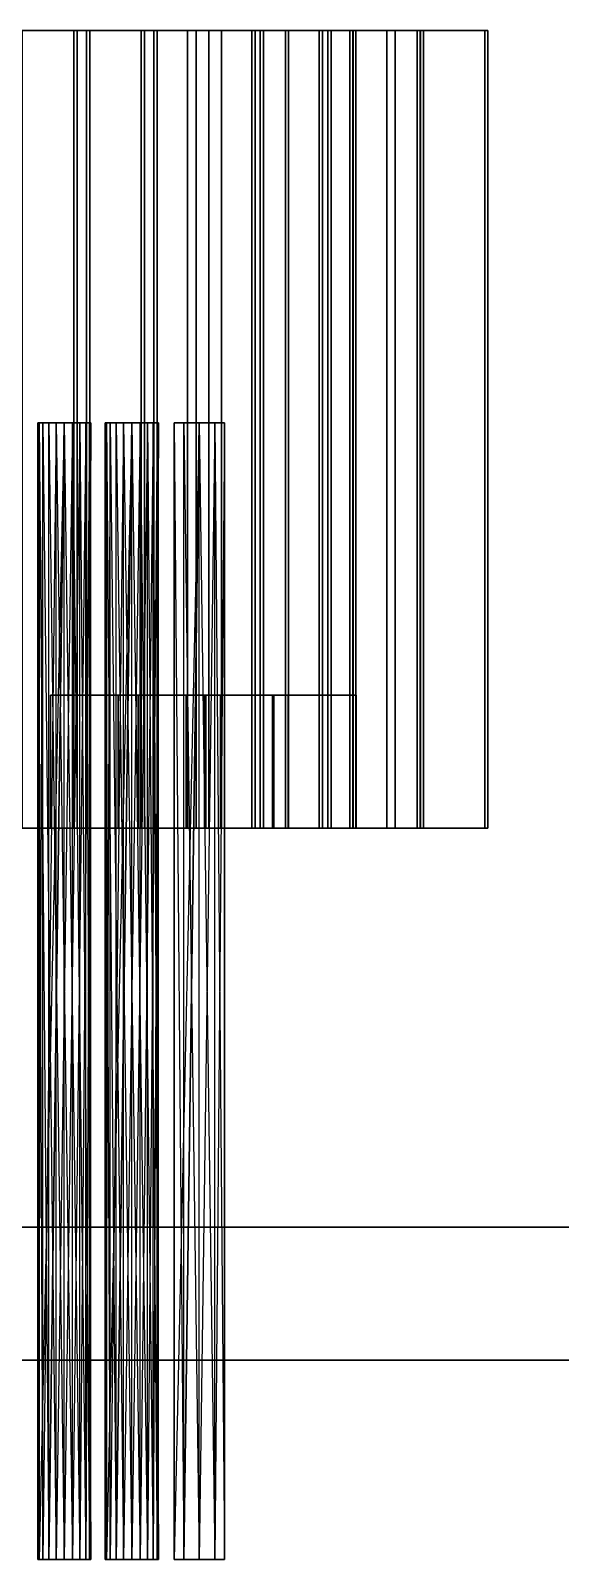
# Model space of a CAD drawing. Extents: x -2 to 217, y -2 to 10.
# Drawn here: x 80.01 to 84, y -2 to 9.5 of the extents above; entities that cross this region are included whole.
import ezdxf

# ---------------------------------------------------------------- set-up
doc = ezdxf.new("R2010")
doc.units = 0
doc.layers.add('UB3D', color=1, linetype='CONTINUOUS')

msp = doc.modelspace()

# ---------------------------------------------------------------- linework, layer by layer
at = {"layer": 'UB3D', "color": 251}
for points in [[(72.999325, 9.5, -56.742074), (78.596742, 9.5, -60.579784), (80.3351, 9.5, -59.883976)], [(72.999325, 9.5, -56.742074), (80.3351, 9.5, -59.883976), (81.67486, 9.5, -58.575892)], [(72.999325, 9.5, -56.742074), (81.67486, 9.5, -58.575892), (82.412054, 9.5, -56.854676)], [(72.999325, 9.5, -56.742074), (82.412054, 9.5, -56.854676), (82.434451, 9.5, -54.982366)], [(72.999325, 9.5, -56.742074), (82.434451, 9.5, -54.982366), (81.738643, 9.5, -53.244008)], [(72.999325, 9.5, -56.742074), (81.738643, 9.5, -53.244008), (80.430559, 9.5, -51.904248)], [(72.999325, 9.5, -56.742074), (80.430559, 9.5, -51.904248), (78.709343, 9.5, -51.167054)], [(73.507325, 9.5, -19.658074), (79.104742, 9.5, -23.495784), (80.8431, 9.5, -22.799976)], [(73.507325, 9.5, -19.658074), (80.8431, 9.5, -22.799976), (82.18286, 9.5, -21.491892)], [(73.507325, 9.5, -19.658074), (82.18286, 9.5, -21.491892), (82.920054, 9.5, -19.770676)], [(73.507325, 9.5, -19.658074), (82.920054, 9.5, -19.770676), (82.942451, 9.5, -17.898366)], [(73.507325, 9.5, -19.658074), (82.942451, 9.5, -17.898366), (82.246643, 9.5, -16.160008)], [(73.507325, 9.5, -19.658074), (82.246643, 9.5, -16.160008), (80.938559, 9.5, -14.820248)], [(73.507325, 9.5, -19.658074), (80.938559, 9.5, -14.820248), (79.217343, 9.5, -14.083054)], [(73.507325, 9.5, 19.457927), (79.104742, 9.5, 15.620217), (80.8431, 9.5, 16.316025)], [(73.507325, 9.5, 19.457927), (80.8431, 9.5, 16.316025), (82.18286, 9.5, 17.624109)], [(73.507325, 9.5, 19.457927), (82.18286, 9.5, 17.624109), (82.920054, 9.5, 19.345325)], [(73.507325, 9.5, 19.457927), (82.920054, 9.5, 19.345325), (82.942451, 9.5, 21.217633)], [(73.507325, 9.5, 19.457927), (82.942451, 9.5, 21.217633), (82.246643, 9.5, 22.955991)], [(73.507325, 9.5, 19.457927), (82.246643, 9.5, 22.955991), (80.938559, 9.5, 24.295751)], [(73.507325, 9.5, 19.457927), (80.938559, 9.5, 24.295751), (79.217343, 9.5, 25.032945)], [(74.015325, 9.5, 58.573927), (79.612742, 9.5, 54.736217), (81.3511, 9.5, 55.432025)], [(74.015325, 9.5, 58.573927), (81.3511, 9.5, 55.432025), (82.69086, 9.5, 56.740109)], [(74.015325, 9.5, 58.573927), (82.69086, 9.5, 56.740109), (83.428054, 9.5, 58.461325)], [(74.015325, 9.5, 58.573927), (83.428054, 9.5, 58.461325), (83.450451, 9.5, 60.333633)], [(74.015325, 9.5, 58.573927), (83.450451, 9.5, 60.333633), (82.754643, 9.5, 62.071991)], [(74.015325, 9.5, 58.573927), (82.754643, 9.5, 62.071991), (81.446559, 9.5, 63.411751)], [(74.015325, 9.5, 58.573927), (81.446559, 9.5, 63.411751), (79.725343, 9.5, 64.148945)], [(76.353927, 9.5, -65.887325), (79.851991, 9.5, -74.626643), (81.191751, 9.5, -73.318559)], [(76.353927, 9.5, -65.887325), (81.191751, 9.5, -73.318559), (81.928945, 9.5, -71.597343)], [(76.353927, 9.5, -65.887325), (81.928945, 9.5, -71.597343), (81.951343, 9.5, -69.725034)], [(76.353927, 9.5, -65.887325), (81.951343, 9.5, -69.725034), (81.255535, 9.5, -67.986676)], [(76.353927, 9.5, -65.887325), (81.255535, 9.5, -67.986676), (79.947451, 9.5, -66.646916)], [(76.861927, 9.5, -28.803325), (78.621633, 9.5, -38.238451), (80.359991, 9.5, -37.542643)], [(76.861927, 9.5, -28.803325), (80.359991, 9.5, -37.542643), (81.699751, 9.5, -36.234559)], [(76.861927, 9.5, -28.803325), (81.699751, 9.5, -36.234559), (82.436945, 9.5, -34.513343)], [(76.861927, 9.5, -28.803325), (82.436945, 9.5, -34.513343), (82.459343, 9.5, -32.641034)], [(76.861927, 9.5, -28.803325), (82.459343, 9.5, -32.641034), (81.763535, 9.5, -30.902676)], [(76.861927, 9.5, -28.803325), (81.763535, 9.5, -30.902676), (80.455451, 9.5, -29.562916)], [(76.861927, 9.5, -28.803325), (80.455451, 9.5, -29.562916), (78.734235, 9.5, -28.825722)], [(76.861927, 9.5, 10.312676), (78.621633, 9.5, 0.877548), (80.359991, 9.5, 1.573356)], [(76.861927, 9.5, 10.312676), (80.359991, 9.5, 1.573356), (81.699751, 9.5, 2.88144)], [(76.861927, 9.5, 10.312676), (81.699751, 9.5, 2.88144), (82.436945, 9.5, 4.602656)], [(76.861927, 9.5, 10.312676), (82.436945, 9.5, 4.602656), (82.459343, 9.5, 6.474965)], [(76.861927, 9.5, 10.312676), (82.459343, 9.5, 6.474965), (81.763535, 9.5, 8.213323)], [(76.861927, 9.5, 10.312676), (81.763535, 9.5, 8.213323), (80.455451, 9.5, 9.553083)], [(76.861927, 9.5, 10.312676), (80.455451, 9.5, 9.553083), (78.734235, 9.5, 10.290277)], [(77.369927, 9.5, 49.428676), (79.129633, 9.5, 39.993548), (80.867991, 9.5, 40.689356)], [(77.369927, 9.5, 49.428676), (80.867991, 9.5, 40.689356), (82.207751, 9.5, 41.99744)], [(77.369927, 9.5, 49.428676), (82.207751, 9.5, 41.99744), (82.944945, 9.5, 43.718656)], [(77.369927, 9.5, 49.428676), (82.944945, 9.5, 43.718656), (82.967343, 9.5, 45.590965)], [(77.369927, 9.5, 49.428676), (82.967343, 9.5, 45.590965), (82.271535, 9.5, 47.329323)], [(77.369927, 9.5, 49.428676), (82.271535, 9.5, 47.329323), (80.963451, 9.5, 48.669083)], [(77.369927, 9.5, 49.428676), (80.963451, 9.5, 48.669083), (79.242235, 9.5, 49.406277)], [(80.3351, 9.5, -59.883976), (80.3351, 3.5, -59.883976), (78.596742, 3.5, -60.579784), (78.596742, 9.5, -60.579784)], [(80.359991, 9.5, -37.542643), (80.359991, 3.5, -37.542643), (78.621633, 3.5, -38.238451), (78.621633, 9.5, -38.238451)], [(80.359991, 9.5, 1.573356), (80.359991, 3.5, 1.573356), (78.621633, 3.5, 0.877548), (78.621633, 9.5, 0.877548)], [(78.709343, 9.5, -51.167054), (78.709343, 3.5, -51.167054), (80.430559, 3.5, -51.904248), (80.430559, 9.5, -51.904248)], [(78.734235, 9.5, -28.825722), (78.734235, 3.5, -28.825722), (80.455451, 3.5, -29.562916), (80.455451, 9.5, -29.562916)], [(78.734235, 9.5, 10.290277), (78.734235, 3.5, 10.290277), (80.455451, 3.5, 9.553083), (80.455451, 9.5, 9.553083)], [(80.8431, 9.5, -22.799976), (80.8431, 3.5, -22.799976), (79.104742, 3.5, -23.495784), (79.104742, 9.5, -23.495784)], [(80.8431, 9.5, 16.316025), (80.8431, 3.5, 16.316025), (79.104742, 3.5, 15.620217), (79.104742, 9.5, 15.620217)], [(80.867991, 9.5, 40.689356), (80.867991, 3.5, 40.689356), (79.129633, 3.5, 39.993548), (79.129633, 9.5, 39.993548)], [(79.217343, 9.5, -14.083054), (79.217343, 3.5, -14.083054), (80.938559, 3.5, -14.820248), (80.938559, 9.5, -14.820248)], [(79.217343, 9.5, 25.032945), (79.217343, 3.5, 25.032945), (80.938559, 3.5, 24.295751), (80.938559, 9.5, 24.295751)], [(79.242235, 9.5, 49.406277), (79.242235, 3.5, 49.406277), (80.963451, 3.5, 48.669083), (80.963451, 9.5, 48.669083)], [(81.3511, 9.5, 55.432025), (81.3511, 3.5, 55.432025), (79.612742, 3.5, 54.736217), (79.612742, 9.5, 54.736217)], [(79.725343, 9.5, 64.148945), (79.725343, 3.5, 64.148945), (81.446559, 3.5, 63.411751), (81.446559, 9.5, 63.411751)], [(81.191751, 9.5, -73.318559), (81.191751, 3.5, -73.318559), (79.851991, 3.5, -74.626643), (79.851991, 9.5, -74.626643)], [(79.947451, 9.5, -66.646916), (79.947451, 3.5, -66.646916), (81.255535, 3.5, -67.986676), (81.255535, 9.5, -67.986676)], [(81.67486, 9.5, -58.575892), (81.67486, 3.5, -58.575892), (80.3351, 3.5, -59.883976), (80.3351, 9.5, -59.883976)], [(81.699751, 9.5, -36.234559), (81.699751, 3.5, -36.234559), (80.359991, 3.5, -37.542643), (80.359991, 9.5, -37.542643)], [(81.699751, 9.5, 2.88144), (81.699751, 3.5, 2.88144), (80.359991, 3.5, 1.573356), (80.359991, 9.5, 1.573356)], [(80.430559, 9.5, -51.904248), (80.430559, 3.5, -51.904248), (81.738643, 3.5, -53.244008), (81.738643, 9.5, -53.244008)], [(80.455451, 9.5, -29.562916), (80.455451, 3.5, -29.562916), (81.763535, 3.5, -30.902676), (81.763535, 9.5, -30.902676)], [(80.455451, 9.5, 9.553083), (80.455451, 3.5, 9.553083), (81.763535, 3.5, 8.213323), (81.763535, 9.5, 8.213323)], [(82.18286, 9.5, -21.491892), (82.18286, 3.5, -21.491892), (80.8431, 3.5, -22.799976), (80.8431, 9.5, -22.799976)], [(82.18286, 9.5, 17.624109), (82.18286, 3.5, 17.624109), (80.8431, 3.5, 16.316025), (80.8431, 9.5, 16.316025)], [(82.207751, 9.5, 41.99744), (82.207751, 3.5, 41.99744), (80.867991, 3.5, 40.689356), (80.867991, 9.5, 40.689356)], [(80.938559, 9.5, -14.820248), (80.938559, 3.5, -14.820248), (82.246643, 3.5, -16.160008), (82.246643, 9.5, -16.160008)], [(80.938559, 9.5, 24.295751), (80.938559, 3.5, 24.295751), (82.246643, 3.5, 22.955991), (82.246643, 9.5, 22.955991)], [(80.963451, 9.5, 48.669083), (80.963451, 3.5, 48.669083), (82.271535, 3.5, 47.329323), (82.271535, 9.5, 47.329323)], [(81.928945, 9.5, -71.597343), (81.928945, 3.5, -71.597343), (81.191751, 3.5, -73.318559), (81.191751, 9.5, -73.318559)], [(81.255535, 9.5, -67.986676), (81.255535, 3.5, -67.986676), (81.951343, 3.5, -69.725034), (81.951343, 9.5, -69.725034)], [(82.69086, 9.5, 56.740109), (82.69086, 3.5, 56.740109), (81.3511, 3.5, 55.432025), (81.3511, 9.5, 55.432025)], [(81.446559, 9.5, 63.411751), (81.446559, 3.5, 63.411751), (82.754643, 3.5, 62.071991), (82.754643, 9.5, 62.071991)], [(82.412054, 9.5, -56.854676), (82.412054, 3.5, -56.854676), (81.67486, 3.5, -58.575892), (81.67486, 9.5, -58.575892)], [(82.436945, 9.5, -34.513343), (82.436945, 3.5, -34.513343), (81.699751, 3.5, -36.234559), (81.699751, 9.5, -36.234559)], [(82.436945, 9.5, 4.602656), (82.436945, 3.5, 4.602656), (81.699751, 3.5, 2.88144), (81.699751, 9.5, 2.88144)], [(81.738643, 9.5, -53.244008), (81.738643, 3.5, -53.244008), (82.434451, 3.5, -54.982366), (82.434451, 9.5, -54.982366)], [(81.763535, 9.5, -30.902676), (81.763535, 3.5, -30.902676), (82.459343, 3.5, -32.641034), (82.459343, 9.5, -32.641034)], [(81.763535, 9.5, 8.213323), (81.763535, 3.5, 8.213323), (82.459343, 3.5, 6.474965), (82.459343, 9.5, 6.474965)], [(81.951343, 9.5, -69.725034), (81.951343, 3.5, -69.725034), (81.928945, 3.5, -71.597343), (81.928945, 9.5, -71.597343)], [(82.920054, 9.5, -19.770676), (82.920054, 3.5, -19.770676), (82.18286, 3.5, -21.491892), (82.18286, 9.5, -21.491892)], [(82.920054, 9.5, 19.345325), (82.920054, 3.5, 19.345325), (82.18286, 3.5, 17.624109), (82.18286, 9.5, 17.624109)], [(82.944945, 9.5, 43.718656), (82.944945, 3.5, 43.718656), (82.207751, 3.5, 41.99744), (82.207751, 9.5, 41.99744)], [(82.246643, 9.5, -16.160008), (82.246643, 3.5, -16.160008), (82.942451, 3.5, -17.898366), (82.942451, 9.5, -17.898366)], [(82.246643, 9.5, 22.955991), (82.246643, 3.5, 22.955991), (82.942451, 3.5, 21.217633), (82.942451, 9.5, 21.217633)], [(82.271535, 9.5, 47.329323), (82.271535, 3.5, 47.329323), (82.967343, 3.5, 45.590965), (82.967343, 9.5, 45.590965)], [(82.434451, 9.5, -54.982366), (82.434451, 3.5, -54.982366), (82.412054, 3.5, -56.854676), (82.412054, 9.5, -56.854676)], [(82.459343, 9.5, -32.641034), (82.459343, 3.5, -32.641034), (82.436945, 3.5, -34.513343), (82.436945, 9.5, -34.513343)], [(82.459343, 9.5, 6.474965), (82.459343, 3.5, 6.474965), (82.436945, 3.5, 4.602656), (82.436945, 9.5, 4.602656)], [(83.428054, 9.5, 58.461325), (83.428054, 3.5, 58.461325), (82.69086, 3.5, 56.740109), (82.69086, 9.5, 56.740109)], [(82.754643, 9.5, 62.071991), (82.754643, 3.5, 62.071991), (83.450451, 3.5, 60.333633), (83.450451, 9.5, 60.333633)], [(82.942451, 9.5, -17.898366), (82.942451, 3.5, -17.898366), (82.920054, 3.5, -19.770676), (82.920054, 9.5, -19.770676)], [(82.942451, 9.5, 21.217633), (82.942451, 3.5, 21.217633), (82.920054, 3.5, 19.345325), (82.920054, 9.5, 19.345325)], [(82.967343, 9.5, 45.590965), (82.967343, 3.5, 45.590965), (82.944945, 3.5, 43.718656), (82.944945, 9.5, 43.718656)], [(83.450451, 9.5, 60.333633), (83.450451, 3.5, 60.333633), (83.428054, 3.5, 58.461325), (83.428054, 9.5, 58.461325)], [(80.82, 3.5, -67.41), (80.16, 3.5, -66.82), (80.16, 4.5, -66.82), (80.82, 4.5, -67.41)], [(80.16, 3.5, -66.82), (80.82, 3.5, -66.17), (80.82, 4.5, -66.17), (80.16, 4.5, -66.82)], [(80.82, 4.5, -66.17), (80.16, 4.5, -66.82), (80.82, 4.5, -67.41)], [(81.32, 3.5, -30.3), (80.67, 3.5, -29.74), (80.67, 4.5, -29.74), (81.32, 4.5, -30.3)], [(80.67, 3.5, -29.74), (81.33, 3.5, -29.08), (81.33, 4.5, -29.08), (80.67, 4.5, -29.74)], [(81.33, 4.5, -29.08), (80.67, 4.5, -29.74), (81.32, 4.5, -30.3)], [(81.32, 3.5, 8.78), (80.67, 3.5, 9.37), (80.67, 4.5, 9.37), (81.32, 4.5, 8.78)], [(80.67, 3.5, 9.37), (81.33, 3.5, 10.02), (81.33, 4.5, 10.02), (80.67, 4.5, 9.37)], [(81.33, 4.5, 10.02), (80.67, 4.5, 9.37), (81.32, 4.5, 8.78)], [(81.44, 3.5, -66.79), (80.82, 3.5, -67.41), (80.82, 4.5, -67.41), (81.44, 4.5, -66.79)], [(80.82, 3.5, -66.17), (81.44, 3.5, -66.79), (81.44, 4.5, -66.79), (80.82, 4.5, -66.17)], [(80.82, 4.5, -66.17), (80.82, 4.5, -67.41), (81.44, 4.5, -66.79)], [(80.82, 4.5, -66.17), (81.44, 4.5, -66.79), (80.82, 4.5, -66.17)], [(81.83, 3.5, 47.92), (81.18, 3.5, 48.48), (81.18, 4.5, 48.48), (81.83, 4.5, 47.92)], [(81.18, 3.5, 48.48), (81.84, 3.5, 49.14), (81.84, 4.5, 49.14), (81.18, 4.5, 48.48)], [(81.84, 4.5, 49.14), (81.18, 4.5, 48.48), (81.83, 4.5, 47.92)], [(81.95, 3.5, -29.7), (81.32, 3.5, -30.33), (81.32, 4.5, -30.33), (81.95, 4.5, -29.7)], [(81.32, 3.5, -30.33), (81.32, 3.5, -30.3), (81.32, 4.5, -30.3), (81.32, 4.5, -30.33)], [(81.33, 4.5, -29.08), (81.32, 4.5, -30.3), (81.32, 4.5, -30.33)], [(81.33, 4.5, -29.08), (81.32, 4.5, -30.33), (81.95, 4.5, -29.7)], [(81.95, 3.5, 9.4), (81.32, 3.5, 8.78), (81.32, 4.5, 8.78), (81.95, 4.5, 9.4)], [(81.33, 4.5, 10.02), (81.32, 4.5, 8.78), (81.95, 4.5, 9.4)], [(81.33, 3.5, -29.08), (81.95, 3.5, -29.7), (81.95, 4.5, -29.7), (81.33, 4.5, -29.08)], [(81.33, 4.5, -29.08), (81.95, 4.5, -29.7), (81.33, 4.5, -29.08)], [(81.33, 3.5, 10.02), (81.95, 3.5, 9.4), (81.95, 4.5, 9.4), (81.33, 4.5, 10.02)], [(81.33, 4.5, 10.02), (81.95, 4.5, 9.4), (81.33, 4.5, 10.02)], [(82.46, 3.5, 48.52), (81.83, 3.5, 47.89), (81.83, 4.5, 47.89), (82.46, 4.5, 48.52)], [(81.83, 3.5, 47.89), (81.83, 3.5, 47.92), (81.83, 4.5, 47.92), (81.83, 4.5, 47.89)], [(81.84, 4.5, 49.14), (81.83, 4.5, 47.92), (81.83, 4.5, 47.89)], [(81.84, 4.5, 49.14), (81.83, 4.5, 47.89), (82.46, 4.5, 48.52)], [(81.84, 3.5, 49.14), (82.46, 3.5, 48.52), (82.46, 4.5, 48.52), (81.84, 4.5, 49.14)], [(81.84, 4.5, 49.14), (82.46, 4.5, 48.52), (81.84, 4.5, 49.14)], [(73.021722, 3.5, -54.869764), (78.709343, 3.5, -51.167054), (80.430559, 3.5, -51.904248)], [(73.021722, 3.5, -54.869764), (80.430559, 3.5, -51.904248), (81.738643, 3.5, -53.244008)], [(73.021722, 3.5, -54.869764), (81.738643, 3.5, -53.244008), (82.434451, 3.5, -54.982366)], [(73.021722, 3.5, -54.869764), (82.434451, 3.5, -54.982366), (82.412054, 3.5, -56.854676)], [(73.021722, 3.5, -54.869764), (82.412054, 3.5, -56.854676), (81.67486, 3.5, -58.575892)], [(73.021722, 3.5, -54.869764), (81.67486, 3.5, -58.575892), (80.3351, 3.5, -59.883976)], [(73.021722, 3.5, -54.869764), (80.3351, 3.5, -59.883976), (78.596742, 3.5, -60.579784)], [(73.529722, 3.5, -17.785764), (79.217343, 3.5, -14.083054), (80.938559, 3.5, -14.820248)], [(73.529722, 3.5, -17.785764), (80.938559, 3.5, -14.820248), (82.246643, 3.5, -16.160008)], [(73.529722, 3.5, -17.785764), (82.246643, 3.5, -16.160008), (82.942451, 3.5, -17.898366)], [(73.529722, 3.5, -17.785764), (82.942451, 3.5, -17.898366), (82.920054, 3.5, -19.770676)], [(73.529722, 3.5, -17.785764), (82.920054, 3.5, -19.770676), (82.18286, 3.5, -21.491892)], [(73.529722, 3.5, -17.785764), (82.18286, 3.5, -21.491892), (80.8431, 3.5, -22.799976)], [(73.529722, 3.5, -17.785764), (80.8431, 3.5, -22.799976), (79.104742, 3.5, -23.495784)], [(73.529722, 3.5, 21.330235), (79.217343, 3.5, 25.032945), (80.938559, 3.5, 24.295751)], [(73.529722, 3.5, 21.330235), (80.938559, 3.5, 24.295751), (82.246643, 3.5, 22.955991)], [(73.529722, 3.5, 21.330235), (82.246643, 3.5, 22.955991), (82.942451, 3.5, 21.217633)], [(73.529722, 3.5, 21.330235), (82.942451, 3.5, 21.217633), (82.920054, 3.5, 19.345325)], [(73.529722, 3.5, 21.330235), (82.920054, 3.5, 19.345325), (82.18286, 3.5, 17.624109)], [(73.529722, 3.5, 21.330235), (82.18286, 3.5, 17.624109), (80.8431, 3.5, 16.316025)], [(73.529722, 3.5, 21.330235), (80.8431, 3.5, 16.316025), (79.104742, 3.5, 15.620217)], [(74.037722, 3.5, 60.446235), (79.725343, 3.5, 64.148945), (81.446559, 3.5, 63.411751)], [(74.037722, 3.5, 60.446235), (81.446559, 3.5, 63.411751), (82.754643, 3.5, 62.071991)], [(74.037722, 3.5, 60.446235), (82.754643, 3.5, 62.071991), (83.450451, 3.5, 60.333633)], [(74.037722, 3.5, 60.446235), (83.450451, 3.5, 60.333633), (83.428054, 3.5, 58.461325)], [(74.037722, 3.5, 60.446235), (83.428054, 3.5, 58.461325), (82.69086, 3.5, 56.740109)], [(74.037722, 3.5, 60.446235), (82.69086, 3.5, 56.740109), (81.3511, 3.5, 55.432025)], [(74.037722, 3.5, 60.446235), (81.3511, 3.5, 55.432025), (79.612742, 3.5, 54.736217)], [(78.226235, 3.5, -65.909722), (79.947451, 3.5, -66.646916), (81.255535, 3.5, -67.986676)], [(78.226235, 3.5, -65.909722), (81.255535, 3.5, -67.986676), (81.951343, 3.5, -69.725034)], [(78.226235, 3.5, -65.909722), (81.951343, 3.5, -69.725034), (81.928945, 3.5, -71.597343)], [(78.226235, 3.5, -65.909722), (81.928945, 3.5, -71.597343), (81.191751, 3.5, -73.318559)], [(78.226235, 3.5, -65.909722), (81.191751, 3.5, -73.318559), (79.851991, 3.5, -74.626643)], [(78.734235, 3.5, -28.825722), (80.359991, 3.5, -37.542643), (78.621633, 3.5, -38.238451)], [(78.734235, 3.5, 10.290277), (80.359991, 3.5, 1.573356), (78.621633, 3.5, 0.877548)], [(78.734235, 3.5, -28.825722), (80.455451, 3.5, -29.562916), (81.763535, 3.5, -30.902676)], [(78.734235, 3.5, -28.825722), (81.763535, 3.5, -30.902676), (82.459343, 3.5, -32.641034)], [(78.734235, 3.5, -28.825722), (82.459343, 3.5, -32.641034), (82.436945, 3.5, -34.513343)], [(78.734235, 3.5, -28.825722), (82.436945, 3.5, -34.513343), (81.699751, 3.5, -36.234559)], [(78.734235, 3.5, -28.825722), (81.699751, 3.5, -36.234559), (80.359991, 3.5, -37.542643)], [(78.734235, 3.5, 10.290277), (80.455451, 3.5, 9.553083), (81.763535, 3.5, 8.213323)], [(78.734235, 3.5, 10.290277), (81.763535, 3.5, 8.213323), (82.459343, 3.5, 6.474965)], [(78.734235, 3.5, 10.290277), (82.459343, 3.5, 6.474965), (82.436945, 3.5, 4.602656)], [(78.734235, 3.5, 10.290277), (82.436945, 3.5, 4.602656), (81.699751, 3.5, 2.88144)], [(78.734235, 3.5, 10.290277), (81.699751, 3.5, 2.88144), (80.359991, 3.5, 1.573356)], [(79.242235, 3.5, 49.406277), (80.867991, 3.5, 40.689356), (79.129633, 3.5, 39.993548)], [(79.242235, 3.5, 49.406277), (80.963451, 3.5, 48.669083), (82.271535, 3.5, 47.329323)], [(79.242235, 3.5, 49.406277), (82.271535, 3.5, 47.329323), (82.967343, 3.5, 45.590965)], [(79.242235, 3.5, 49.406277), (82.967343, 3.5, 45.590965), (82.944945, 3.5, 43.718656)], [(79.242235, 3.5, 49.406277), (82.944945, 3.5, 43.718656), (82.207751, 3.5, 41.99744)], [(79.242235, 3.5, 49.406277), (82.207751, 3.5, 41.99744), (80.867991, 3.5, 40.689356)], [(81.44, 3.5, -66.79), (80.82, 3.5, -67.41), (80.16, 3.5, -66.82)], [(81.44, 3.5, -66.79), (80.16, 3.5, -66.82), (80.82, 3.5, -66.17)], [(81.95, 3.5, -29.7), (81.32, 3.5, -30.3), (80.67, 3.5, -29.74)], [(81.95, 3.5, -29.7), (80.67, 3.5, -29.74), (81.33, 3.5, -29.08)], [(81.95, 3.5, 9.4), (81.32, 3.5, 8.78), (80.67, 3.5, 9.37)], [(81.95, 3.5, 9.4), (80.67, 3.5, 9.37), (81.33, 3.5, 10.02)], [(81.44, 3.5, -66.79), (80.82, 3.5, -66.17), (81.44, 3.5, -66.79)], [(82.46, 3.5, 48.52), (81.83, 3.5, 47.92), (81.18, 3.5, 48.48)], [(82.46, 3.5, 48.52), (81.18, 3.5, 48.48), (81.84, 3.5, 49.14)], [(81.95, 3.5, -29.7), (81.32, 3.5, -30.33), (81.32, 3.5, -30.3)], [(81.95, 3.5, -29.7), (81.33, 3.5, -29.08), (81.95, 3.5, -29.7)], [(81.95, 3.5, 9.4), (81.33, 3.5, 10.02), (81.95, 3.5, 9.4)], [(82.46, 3.5, 48.52), (81.83, 3.5, 47.89), (81.83, 3.5, 47.92)], [(82.46, 3.5, 48.52), (81.84, 3.5, 49.14), (82.46, 3.5, 48.52)]]:
    msp.add_3dface(points, dxfattribs=at)
at = {"layer": 'UB3D', "color": 254}
for points in [[(80.1022, -2, -33.4104), (80.1022, 6.55, -33.4104), (80.064, -2, -33.528)], [(80.1022, 6.55, -33.4104), (80.064, -2, -33.528), (80.064, 6.55, -33.528)], [(80.064, -2, -33.528), (80.064, 6.55, -33.528), (80.1022, -2, -33.6456)], [(80.064, 6.55, -33.528), (80.1022, -2, -33.6456), (80.1022, 6.55, -33.6456)], [(80.264, 6.55, -33.528), (80.1022, 6.55, -33.4104), (80.064, 6.55, -33.528)], [(80.264, 6.55, -33.528), (80.064, 6.55, -33.528), (80.1022, 6.55, -33.6456)], [(80.1022, -2, 5.7056), (80.1022, 6.55, 5.7056), (80.064, -2, 5.588)], [(80.1022, 6.55, 5.7056), (80.064, -2, 5.588), (80.064, 6.55, 5.588)], [(80.064, -2, 5.588), (80.064, 6.55, 5.588), (80.1022, -2, 5.4704)], [(80.064, 6.55, 5.588), (80.1022, -2, 5.4704), (80.1022, 6.55, 5.4704)], [(80.264, 6.55, 5.588), (80.1022, 6.55, 5.7056), (80.064, 6.55, 5.588)], [(80.264, 6.55, 5.588), (80.064, 6.55, 5.588), (80.1022, 6.55, 5.4704)], [(80.1464, -2, -55.7182), (80.264, 6.55, -55.7182), (80.0738, -2, -55.8182)], [(80.264, 6.55, -55.7182), (80.0738, -2, -55.8182), (80.0738, 6.55, -55.8182)], [(80.0738, -2, -55.8182), (80.0738, 6.55, -55.8182), (80.0738, -2, -55.9418)], [(80.0738, 6.55, -55.8182), (80.0738, -2, -55.9418), (80.0738, 6.55, -55.9418)], [(80.0738, -2, -55.9418), (80.0738, 6.55, -55.9418), (80.1464, -2, -56.0418)], [(80.0738, 6.55, -55.9418), (80.1464, -2, -56.0418), (80.1464, 6.55, -56.0418)], [(80.264, 6.55, -55.88), (80.1464, 6.55, -55.7182), (80.0738, 6.55, -55.8182)], [(80.264, 6.55, -55.88), (80.0738, 6.55, -55.8182), (80.0738, 6.55, -55.9418)], [(80.264, 6.55, -55.88), (80.0738, 6.55, -55.9418), (80.1464, 6.55, -56.0418)], [(80.2022, -2, -33.3378), (80.2022, 6.55, -33.3378), (80.1022, -2, -33.4104)], [(80.2022, 6.55, -33.3378), (80.1022, -2, -33.4104), (80.1022, 6.55, -33.4104)], [(80.1022, -2, -33.6456), (80.1022, 6.55, -33.6456), (80.2022, -2, -33.7182)], [(80.1022, 6.55, -33.6456), (80.2022, -2, -33.7182), (80.2022, 6.55, -33.7182)], [(80.264, 6.55, -33.528), (80.2022, 6.55, -33.3378), (80.1022, 6.55, -33.4104)], [(80.264, 6.55, -33.528), (80.1022, 6.55, -33.6456), (80.2022, 6.55, -33.7182)], [(80.2022, -2, 5.7782), (80.2022, 6.55, 5.7782), (80.1022, -2, 5.7056)], [(80.2022, 6.55, 5.7782), (80.1022, -2, 5.7056), (80.1022, 6.55, 5.7056)], [(80.1022, -2, 5.4704), (80.1022, 6.55, 5.4704), (80.2022, -2, 5.3978)], [(80.1022, 6.55, 5.4704), (80.2022, -2, 5.3978), (80.2022, 6.55, 5.3978)], [(80.264, 6.55, 5.588), (80.2022, 6.55, 5.7782), (80.1022, 6.55, 5.7056)], [(80.264, 6.55, 5.588), (80.1022, 6.55, 5.4704), (80.2022, 6.55, 5.3978)], [(80.264, -2, -55.68), (80.264, 6.55, -55.68), (80.1464, -2, -55.7182)], [(80.264, 6.55, -55.68), (80.1464, -2, -55.7182), (80.264, 6.55, -55.7182)], [(80.1464, -2, -56.0418), (80.1464, 6.55, -56.0418), (80.264, -2, -56.08)], [(80.1464, 6.55, -56.0418), (80.264, -2, -56.08), (80.264, 6.55, -56.08)], [(80.264, 6.55, -55.88), (80.264, 6.55, -55.68), (80.1464, 6.55, -55.7182)], [(80.264, 6.55, -55.88), (80.1464, 6.55, -56.0418), (80.264, 6.55, -56.08)], [(80.3258, -2, -33.3378), (80.3258, 6.55, -33.3378), (80.2022, -2, -33.3378)], [(80.3258, 6.55, -33.3378), (80.2022, -2, -33.3378), (80.2022, 6.55, -33.3378)], [(80.2022, -2, -33.7182), (80.2022, 6.55, -33.7182), (80.3258, -2, -33.7182)], [(80.2022, 6.55, -33.7182), (80.3258, -2, -33.7182), (80.3258, 6.55, -33.7182)], [(80.264, 6.55, -33.528), (80.3258, 6.55, -33.3378), (80.2022, 6.55, -33.3378)], [(80.264, 6.55, -33.528), (80.2022, 6.55, -33.7182), (80.3258, 6.55, -33.7182)], [(80.3258, -2, 5.7782), (80.3258, 6.55, 5.7782), (80.2022, -2, 5.7782)], [(80.3258, 6.55, 5.7782), (80.2022, -2, 5.7782), (80.2022, 6.55, 5.7782)], [(80.2022, -2, 5.3978), (80.2022, 6.55, 5.3978), (80.3258, -2, 5.3978)], [(80.2022, 6.55, 5.3978), (80.3258, -2, 5.3978), (80.3258, 6.55, 5.3978)], [(80.264, 6.55, 5.588), (80.3258, 6.55, 5.7782), (80.2022, 6.55, 5.7782)], [(80.264, 6.55, 5.588), (80.2022, 6.55, 5.3978), (80.3258, 6.55, 5.3978)], [(80.264, -2, -56.08), (80.264, 6.55, -56.08), (80.3816, -2, -56.0418)], [(80.264, 6.55, -56.08), (80.3816, -2, -56.0418), (80.3816, 6.55, -56.0418)], [(80.3816, -2, -55.7182), (80.3816, 6.55, -55.7182), (80.264, -2, -55.68)], [(80.3816, 6.55, -55.7182), (80.264, -2, -55.68), (80.264, 6.55, -55.68)], [(80.264, 6.55, -55.88), (80.264, 6.55, -56.08), (80.3816, 6.55, -56.0418)], [(80.264, 6.55, -55.88), (80.3816, 6.55, -56.0418), (80.4542, 6.55, -55.9418)], [(80.264, 6.55, -55.88), (80.4542, 6.55, -55.9418), (80.4542, 6.55, -55.8182)], [(80.264, 6.55, -55.88), (80.4542, 6.55, -55.8182), (80.3816, 6.55, -55.7182)], [(80.264, 6.55, -55.88), (80.3816, 6.55, -55.7182), (80.264, 6.55, -55.68)], [(80.264, 6.55, -33.528), (80.464, 6.55, -33.528), (80.4258, 6.55, -33.4104)], [(80.264, 6.55, -33.528), (80.4258, 6.55, -33.4104), (80.3258, 6.55, -33.3378)], [(80.264, 6.55, -33.528), (80.3258, 6.55, -33.7182), (80.4258, 6.55, -33.6456)], [(80.264, 6.55, -33.528), (80.4258, 6.55, -33.6456), (80.464, 6.55, -33.528)], [(80.264, 6.55, 5.588), (80.464, 6.55, 5.588), (80.4258, 6.55, 5.7056)], [(80.264, 6.55, 5.588), (80.4258, 6.55, 5.7056), (80.3258, 6.55, 5.7782)], [(80.264, 6.55, 5.588), (80.3258, 6.55, 5.3978), (80.4258, 6.55, 5.4704)], [(80.264, 6.55, 5.588), (80.4258, 6.55, 5.4704), (80.464, 6.55, 5.588)], [(80.4258, -2, -33.4104), (80.4258, 6.55, -33.528), (80.3258, -2, -33.3378)], [(80.4258, 6.55, -33.528), (80.3258, -2, -33.3378), (80.3258, 6.55, -33.3378)], [(80.3258, -2, -33.7182), (80.3258, 6.55, -33.7182), (80.4258, -2, -33.6456)], [(80.3258, 6.55, -33.7182), (80.4258, -2, -33.6456), (80.4258, 6.55, -33.6456)], [(80.4258, -2, 5.7056), (80.4258, 6.55, 5.588), (80.3258, -2, 5.7782)], [(80.4258, 6.55, 5.588), (80.3258, -2, 5.7782), (80.3258, 6.55, 5.7782)], [(80.3258, -2, 5.3978), (80.3258, 6.55, 5.3978), (80.4258, -2, 5.4704)], [(80.3258, 6.55, 5.3978), (80.4258, -2, 5.4704), (80.4258, 6.55, 5.4704)], [(80.3816, -2, -56.0418), (80.3816, 6.55, -56.0418), (80.4542, -2, -55.9418)], [(80.3816, 6.55, -56.0418), (80.4542, -2, -55.9418), (80.4542, 6.55, -55.9418)], [(80.4542, -2, -55.8182), (80.4542, 6.55, -55.8182), (80.3816, -2, -55.7182)], [(80.4542, 6.55, -55.8182), (80.3816, -2, -55.7182), (80.3816, 6.55, -55.7182)], [(80.464, -2, -33.528), (80.464, 6.55, -33.528), (80.4258, -2, -33.4104)], [(80.464, 6.55, -33.528), (80.4258, -2, -33.4104), (80.4258, 6.55, -33.528)], [(80.4258, -2, -33.6456), (80.4258, 6.55, -33.6456), (80.464, -2, -33.528)], [(80.4258, 6.55, -33.6456), (80.464, -2, -33.528), (80.464, 6.55, -33.528)], [(80.464, -2, 5.588), (80.464, 6.55, 5.588), (80.4258, -2, 5.7056)], [(80.464, 6.55, 5.588), (80.4258, -2, 5.7056), (80.4258, 6.55, 5.588)], [(80.4258, -2, 5.4704), (80.4258, 6.55, 5.4704), (80.464, -2, 5.588)], [(80.4258, 6.55, 5.4704), (80.464, -2, 5.588), (80.464, 6.55, 5.588)], [(80.4542, -2, -55.9418), (80.4542, 6.55, -55.9418), (80.4542, -2, -55.8182)], [(80.4542, 6.55, -55.9418), (80.4542, -2, -55.8182), (80.4542, 6.55, -55.8182)], [(80.6102, -2, 44.8216), (80.6102, 6.55, 44.8216), (80.572, -2, 44.704)], [(80.6102, 6.55, 44.8216), (80.572, -2, 44.704), (80.572, 6.55, 44.704)], [(80.572, -2, 44.704), (80.572, 6.55, 44.704), (80.6102, -2, 44.5864)], [(80.572, 6.55, 44.704), (80.6102, -2, 44.5864), (80.6102, 6.55, 44.5864)], [(80.772, 6.55, 44.704), (80.6102, 6.55, 44.8216), (80.572, 6.55, 44.704)], [(80.772, 6.55, 44.704), (80.572, 6.55, 44.704), (80.6102, 6.55, 44.5864)], [(80.6544, -2, -18.6342), (80.772, 6.55, -18.6342), (80.5818, -2, -18.7342)], [(80.772, 6.55, -18.6342), (80.5818, -2, -18.7342), (80.5818, 6.55, -18.7342)], [(80.5818, -2, -18.7342), (80.5818, 6.55, -18.7342), (80.5818, -2, -18.8578)], [(80.5818, 6.55, -18.7342), (80.5818, -2, -18.8578), (80.5818, 6.55, -18.8578)], [(80.5818, -2, -18.8578), (80.5818, 6.55, -18.8578), (80.6544, -2, -18.9578)], [(80.5818, 6.55, -18.8578), (80.6544, -2, -18.9578), (80.6544, 6.55, -18.9578)], [(80.772, 6.55, -18.796), (80.6544, 6.55, -18.6342), (80.5818, 6.55, -18.7342)], [(80.772, 6.55, -18.796), (80.5818, 6.55, -18.7342), (80.5818, 6.55, -18.8578)], [(80.772, 6.55, -18.796), (80.5818, 6.55, -18.8578), (80.6544, 6.55, -18.9578)], [(80.6544, -2, 20.4818), (80.772, 6.55, 20.4818), (80.5818, -2, 20.3818)], [(80.772, 6.55, 20.4818), (80.5818, -2, 20.3818), (80.5818, 6.55, 20.3818)], [(80.5818, -2, 20.3818), (80.5818, 6.55, 20.3818), (80.5818, -2, 20.2582)], [(80.5818, 6.55, 20.3818), (80.5818, -2, 20.2582), (80.5818, 6.55, 20.2582)], [(80.5818, -2, 20.2582), (80.5818, 6.55, 20.2582), (80.6544, -2, 20.1582)], [(80.5818, 6.55, 20.2582), (80.6544, -2, 20.1582), (80.6544, 6.55, 20.1582)], [(80.772, 6.55, 20.32), (80.6544, 6.55, 20.4818), (80.5818, 6.55, 20.3818)], [(80.772, 6.55, 20.32), (80.5818, 6.55, 20.3818), (80.5818, 6.55, 20.2582)], [(80.772, 6.55, 20.32), (80.5818, 6.55, 20.2582), (80.6544, 6.55, 20.1582)], [(80.7102, -2, 44.8942), (80.7102, 6.55, 44.8942), (80.6102, -2, 44.8216)], [(80.7102, 6.55, 44.8942), (80.6102, -2, 44.8216), (80.6102, 6.55, 44.8216)], [(80.6102, -2, 44.5864), (80.6102, 6.55, 44.5864), (80.7102, -2, 44.5138)], [(80.6102, 6.55, 44.5864), (80.7102, -2, 44.5138), (80.7102, 6.55, 44.5138)], [(80.772, 6.55, 44.704), (80.7102, 6.55, 44.8942), (80.6102, 6.55, 44.8216)], [(80.772, 6.55, 44.704), (80.6102, 6.55, 44.5864), (80.7102, 6.55, 44.5138)], [(80.772, -2, -18.596), (80.772, 6.55, -18.596), (80.6544, -2, -18.6342)], [(80.772, 6.55, -18.596), (80.6544, -2, -18.6342), (80.772, 6.55, -18.6342)], [(80.6544, -2, -18.9578), (80.6544, 6.55, -18.9578), (80.772, -2, -18.996)], [(80.6544, 6.55, -18.9578), (80.772, -2, -18.996), (80.772, 6.55, -18.996)], [(80.772, 6.55, -18.796), (80.772, 6.55, -18.596), (80.6544, 6.55, -18.6342)], [(80.772, 6.55, -18.796), (80.6544, 6.55, -18.9578), (80.772, 6.55, -18.996)], [(80.772, -2, 20.52), (80.772, 6.55, 20.52), (80.6544, -2, 20.4818)], [(80.772, 6.55, 20.52), (80.6544, -2, 20.4818), (80.772, 6.55, 20.4818)], [(80.6544, -2, 20.1582), (80.6544, 6.55, 20.1582), (80.772, -2, 20.12)], [(80.6544, 6.55, 20.1582), (80.772, -2, 20.12), (80.772, 6.55, 20.12)], [(80.772, 6.55, 20.32), (80.772, 6.55, 20.52), (80.6544, 6.55, 20.4818)], [(80.772, 6.55, 20.32), (80.6544, 6.55, 20.1582), (80.772, 6.55, 20.12)], [(80.8338, -2, 44.8942), (80.8338, 6.55, 44.8942), (80.7102, -2, 44.8942)], [(80.8338, 6.55, 44.8942), (80.7102, -2, 44.8942), (80.7102, 6.55, 44.8942)], [(80.7102, -2, 44.5138), (80.7102, 6.55, 44.5138), (80.8338, -2, 44.5138)], [(80.7102, 6.55, 44.5138), (80.8338, -2, 44.5138), (80.8338, 6.55, 44.5138)], [(80.772, 6.55, 44.704), (80.8338, 6.55, 44.8942), (80.7102, 6.55, 44.8942)], [(80.772, 6.55, 44.704), (80.7102, 6.55, 44.5138), (80.8338, 6.55, 44.5138)], [(80.772, -2, -18.996), (80.772, 6.55, -18.996), (80.8896, -2, -18.9578)], [(80.772, 6.55, -18.996), (80.8896, -2, -18.9578), (80.8896, 6.55, -18.9578)], [(80.8896, -2, -18.6342), (80.8896, 6.55, -18.6342), (80.772, -2, -18.596)], [(80.8896, 6.55, -18.6342), (80.772, -2, -18.596), (80.772, 6.55, -18.596)], [(80.772, 6.55, -18.796), (80.772, 6.55, -18.996), (80.8896, 6.55, -18.9578)], [(80.772, 6.55, -18.796), (80.8896, 6.55, -18.9578), (80.9622, 6.55, -18.8578)], [(80.772, 6.55, -18.796), (80.9622, 6.55, -18.8578), (80.9622, 6.55, -18.7342)], [(80.772, 6.55, -18.796), (80.9622, 6.55, -18.7342), (80.8896, 6.55, -18.6342)], [(80.772, 6.55, -18.796), (80.8896, 6.55, -18.6342), (80.772, 6.55, -18.596)], [(80.772, -2, 20.12), (80.772, 6.55, 20.12), (80.8896, -2, 20.1582)], [(80.772, 6.55, 20.12), (80.8896, -2, 20.1582), (80.8896, 6.55, 20.1582)], [(80.8896, -2, 20.4818), (80.8896, 6.55, 20.4818), (80.772, -2, 20.52)], [(80.8896, 6.55, 20.4818), (80.772, -2, 20.52), (80.772, 6.55, 20.52)], [(80.772, 6.55, 20.32), (80.772, 6.55, 20.12), (80.8896, 6.55, 20.1582)], [(80.772, 6.55, 20.32), (80.8896, 6.55, 20.1582), (80.9622, 6.55, 20.2582)], [(80.772, 6.55, 20.32), (80.9622, 6.55, 20.2582), (80.9622, 6.55, 20.3818)], [(80.772, 6.55, 20.32), (80.9622, 6.55, 20.3818), (80.8896, 6.55, 20.4818)], [(80.772, 6.55, 20.32), (80.8896, 6.55, 20.4818), (80.772, 6.55, 20.52)], [(80.772, 6.55, 44.704), (80.972, 6.55, 44.704), (80.9338, 6.55, 44.8216)], [(80.772, 6.55, 44.704), (80.9338, 6.55, 44.8216), (80.8338, 6.55, 44.8942)], [(80.772, 6.55, 44.704), (80.8338, 6.55, 44.5138), (80.9338, 6.55, 44.5864)], [(80.772, 6.55, 44.704), (80.9338, 6.55, 44.5864), (80.972, 6.55, 44.704)], [(80.9338, -2, 44.8216), (80.9338, 6.55, 44.704), (80.8338, -2, 44.8942)], [(80.9338, 6.55, 44.704), (80.8338, -2, 44.8942), (80.8338, 6.55, 44.8942)], [(80.8338, -2, 44.5138), (80.8338, 6.55, 44.5138), (80.9338, -2, 44.5864)], [(80.8338, 6.55, 44.5138), (80.9338, -2, 44.5864), (80.9338, 6.55, 44.5864)], [(80.8896, -2, -18.9578), (80.8896, 6.55, -18.9578), (80.9622, -2, -18.8578)], [(80.8896, 6.55, -18.9578), (80.9622, -2, -18.8578), (80.9622, 6.55, -18.8578)], [(80.9622, -2, -18.7342), (80.9622, 6.55, -18.7342), (80.8896, -2, -18.6342)], [(80.9622, 6.55, -18.7342), (80.8896, -2, -18.6342), (80.8896, 6.55, -18.6342)], [(80.8896, -2, 20.1582), (80.8896, 6.55, 20.1582), (80.9622, -2, 20.2582)], [(80.8896, 6.55, 20.1582), (80.9622, -2, 20.2582), (80.9622, 6.55, 20.2582)], [(80.9622, -2, 20.3818), (80.9622, 6.55, 20.3818), (80.8896, -2, 20.4818)], [(80.9622, 6.55, 20.3818), (80.8896, -2, 20.4818), (80.8896, 6.55, 20.4818)], [(80.972, -2, 44.704), (80.972, 6.55, 44.704), (80.9338, -2, 44.8216)], [(80.972, 6.55, 44.704), (80.9338, -2, 44.8216), (80.9338, 6.55, 44.704)], [(80.9338, -2, 44.5864), (80.9338, 6.55, 44.5864), (80.972, -2, 44.704)], [(80.9338, 6.55, 44.5864), (80.972, -2, 44.704), (80.972, 6.55, 44.704)], [(80.9622, -2, -18.8578), (80.9622, 6.55, -18.8578), (80.9622, -2, -18.7342)], [(80.9622, 6.55, -18.8578), (80.9622, -2, -18.7342), (80.9622, 6.55, -18.7342)], [(80.9622, -2, 20.2582), (80.9622, 6.55, 20.2582), (80.9622, -2, 20.3818)], [(80.9622, 6.55, 20.2582), (80.9622, -2, 20.3818), (80.9622, 6.55, 20.3818)], [(81.1624, -2, 59.5978), (81.28, 6.55, 59.5978), (81.0898, -2, 59.4978)], [(81.28, 6.55, 59.5978), (81.0898, -2, 59.4978), (81.0898, 6.55, 59.4978)], [(81.0898, -2, 59.4978), (81.0898, 6.55, 59.4978), (81.0898, -2, 59.3742)], [(81.0898, 6.55, 59.4978), (81.0898, -2, 59.3742), (81.0898, 6.55, 59.3742)], [(81.0898, -2, 59.3742), (81.0898, 6.55, 59.3742), (81.1624, -2, 59.2742)], [(81.0898, 6.55, 59.3742), (81.1624, -2, 59.2742), (81.1624, 6.55, 59.2742)], [(81.28, 6.55, 59.436), (81.1624, 6.55, 59.5978), (81.0898, 6.55, 59.4978)], [(81.28, 6.55, 59.436), (81.0898, 6.55, 59.4978), (81.0898, 6.55, 59.3742)], [(81.28, 6.55, 59.436), (81.0898, 6.55, 59.3742), (81.1624, 6.55, 59.2742)], [(81.28, -2, 59.636), (81.28, 6.55, 59.636), (81.1624, -2, 59.5978)], [(81.28, 6.55, 59.636), (81.1624, -2, 59.5978), (81.28, 6.55, 59.5978)], [(81.1624, -2, 59.2742), (81.1624, 6.55, 59.2742), (81.28, -2, 59.236)], [(81.1624, 6.55, 59.2742), (81.28, -2, 59.236), (81.28, 6.55, 59.236)], [(81.28, 6.55, 59.436), (81.28, 6.55, 59.636), (81.1624, 6.55, 59.5978)], [(81.28, 6.55, 59.436), (81.1624, 6.55, 59.2742), (81.28, 6.55, 59.236)], [(81.28, -2, 59.236), (81.28, 6.55, 59.236), (81.3976, -2, 59.2742)], [(81.28, 6.55, 59.236), (81.3976, -2, 59.2742), (81.3976, 6.55, 59.2742)], [(81.3976, -2, 59.5978), (81.3976, 6.55, 59.5978), (81.28, -2, 59.636)], [(81.3976, 6.55, 59.5978), (81.28, -2, 59.636), (81.28, 6.55, 59.636)], [(81.28, 6.55, 59.436), (81.28, 6.55, 59.236), (81.3976, 6.55, 59.2742)], [(81.28, 6.55, 59.436), (81.3976, 6.55, 59.2742), (81.4702, 6.55, 59.3742)], [(81.28, 6.55, 59.436), (81.4702, 6.55, 59.3742), (81.4702, 6.55, 59.4978)], [(81.28, 6.55, 59.436), (81.4702, 6.55, 59.4978), (81.3976, 6.55, 59.5978)], [(81.28, 6.55, 59.436), (81.3976, 6.55, 59.5978), (81.28, 6.55, 59.636)], [(81.3976, -2, 59.2742), (81.3976, 6.55, 59.2742), (81.4702, -2, 59.3742)], [(81.3976, 6.55, 59.2742), (81.4702, -2, 59.3742), (81.4702, 6.55, 59.3742)], [(81.4702, -2, 59.4978), (81.4702, 6.55, 59.4978), (81.3976, -2, 59.5978)], [(81.4702, 6.55, 59.4978), (81.3976, -2, 59.5978), (81.3976, 6.55, 59.5978)], [(81.4702, -2, 59.3742), (81.4702, 6.55, 59.3742), (81.4702, -2, 59.4978)], [(81.4702, 6.55, 59.3742), (81.4702, -2, 59.4978), (81.4702, 6.55, 59.4978)], [(80.264, -2, -33.528), (80.1022, -2, -33.4104), (80.064, -2, -33.528)], [(80.264, -2, -33.528), (80.064, -2, -33.528), (80.1022, -2, -33.6456)], [(80.264, -2, 5.588), (80.1022, -2, 5.7056), (80.064, -2, 5.588)], [(80.264, -2, 5.588), (80.064, -2, 5.588), (80.1022, -2, 5.4704)], [(80.264, -2, -55.88), (80.1464, -2, -55.7182), (80.0738, -2, -55.8182)], [(80.264, -2, -55.88), (80.0738, -2, -55.8182), (80.0738, -2, -55.9418)], [(80.264, -2, -55.88), (80.0738, -2, -55.9418), (80.1464, -2, -56.0418)], [(80.264, -2, -33.528), (80.2022, -2, -33.3378), (80.1022, -2, -33.4104)], [(80.264, -2, -33.528), (80.1022, -2, -33.6456), (80.2022, -2, -33.7182)], [(80.264, -2, 5.588), (80.2022, -2, 5.7782), (80.1022, -2, 5.7056)], [(80.264, -2, 5.588), (80.1022, -2, 5.4704), (80.2022, -2, 5.3978)], [(80.264, -2, -55.88), (80.264, -2, -55.68), (80.1464, -2, -55.7182)], [(80.264, -2, -55.88), (80.1464, -2, -56.0418), (80.264, -2, -56.08)], [(80.264, -2, -33.528), (80.3258, -2, -33.3378), (80.2022, -2, -33.3378)], [(80.264, -2, -33.528), (80.2022, -2, -33.7182), (80.3258, -2, -33.7182)], [(80.264, -2, 5.588), (80.3258, -2, 5.7782), (80.2022, -2, 5.7782)], [(80.264, -2, 5.588), (80.2022, -2, 5.3978), (80.3258, -2, 5.3978)], [(80.264, -2, -55.88), (80.264, -2, -56.08), (80.3816, -2, -56.0418)], [(80.264, -2, -55.88), (80.3816, -2, -56.0418), (80.4542, -2, -55.9418)], [(80.264, -2, -55.88), (80.4542, -2, -55.9418), (80.4542, -2, -55.8182)], [(80.264, -2, -55.88), (80.4542, -2, -55.8182), (80.3816, -2, -55.7182)], [(80.264, -2, -55.88), (80.3816, -2, -55.7182), (80.264, -2, -55.68)], [(80.264, -2, -33.528), (80.464, -2, -33.528), (80.4258, -2, -33.4104)], [(80.264, -2, -33.528), (80.4258, -2, -33.4104), (80.3258, -2, -33.3378)], [(80.264, -2, -33.528), (80.3258, -2, -33.7182), (80.4258, -2, -33.6456)], [(80.264, -2, -33.528), (80.4258, -2, -33.6456), (80.464, -2, -33.528)], [(80.264, -2, 5.588), (80.464, -2, 5.588), (80.4258, -2, 5.7056)], [(80.264, -2, 5.588), (80.4258, -2, 5.7056), (80.3258, -2, 5.7782)], [(80.264, -2, 5.588), (80.3258, -2, 5.3978), (80.4258, -2, 5.4704)], [(80.264, -2, 5.588), (80.4258, -2, 5.4704), (80.464, -2, 5.588)], [(80.772, -2, 44.704), (80.6102, -2, 44.8216), (80.572, -2, 44.704)], [(80.772, -2, 44.704), (80.572, -2, 44.704), (80.6102, -2, 44.5864)], [(80.772, -2, -18.796), (80.6544, -2, -18.6342), (80.5818, -2, -18.7342)], [(80.772, -2, -18.796), (80.5818, -2, -18.7342), (80.5818, -2, -18.8578)], [(80.772, -2, -18.796), (80.5818, -2, -18.8578), (80.6544, -2, -18.9578)], [(80.772, -2, 20.32), (80.6544, -2, 20.4818), (80.5818, -2, 20.3818)], [(80.772, -2, 20.32), (80.5818, -2, 20.3818), (80.5818, -2, 20.2582)], [(80.772, -2, 20.32), (80.5818, -2, 20.2582), (80.6544, -2, 20.1582)], [(80.772, -2, 44.704), (80.7102, -2, 44.8942), (80.6102, -2, 44.8216)], [(80.772, -2, 44.704), (80.6102, -2, 44.5864), (80.7102, -2, 44.5138)], [(80.772, -2, -18.796), (80.772, -2, -18.596), (80.6544, -2, -18.6342)], [(80.772, -2, -18.796), (80.6544, -2, -18.9578), (80.772, -2, -18.996)], [(80.772, -2, 20.32), (80.772, -2, 20.52), (80.6544, -2, 20.4818)], [(80.772, -2, 20.32), (80.6544, -2, 20.1582), (80.772, -2, 20.12)], [(80.772, -2, 44.704), (80.8338, -2, 44.8942), (80.7102, -2, 44.8942)], [(80.772, -2, 44.704), (80.7102, -2, 44.5138), (80.8338, -2, 44.5138)], [(80.772, -2, -18.796), (80.772, -2, -18.996), (80.8896, -2, -18.9578)], [(80.772, -2, -18.796), (80.8896, -2, -18.9578), (80.9622, -2, -18.8578)], [(80.772, -2, -18.796), (80.9622, -2, -18.8578), (80.9622, -2, -18.7342)], [(80.772, -2, -18.796), (80.9622, -2, -18.7342), (80.8896, -2, -18.6342)], [(80.772, -2, -18.796), (80.8896, -2, -18.6342), (80.772, -2, -18.596)], [(80.772, -2, 20.32), (80.772, -2, 20.12), (80.8896, -2, 20.1582)], [(80.772, -2, 20.32), (80.8896, -2, 20.1582), (80.9622, -2, 20.2582)], [(80.772, -2, 20.32), (80.9622, -2, 20.2582), (80.9622, -2, 20.3818)], [(80.772, -2, 20.32), (80.9622, -2, 20.3818), (80.8896, -2, 20.4818)], [(80.772, -2, 20.32), (80.8896, -2, 20.4818), (80.772, -2, 20.52)], [(80.772, -2, 44.704), (80.972, -2, 44.704), (80.9338, -2, 44.8216)], [(80.772, -2, 44.704), (80.9338, -2, 44.8216), (80.8338, -2, 44.8942)], [(80.772, -2, 44.704), (80.8338, -2, 44.5138), (80.9338, -2, 44.5864)], [(80.772, -2, 44.704), (80.9338, -2, 44.5864), (80.972, -2, 44.704)], [(81.28, -2, 59.436), (81.1624, -2, 59.5978), (81.0898, -2, 59.4978)], [(81.28, -2, 59.436), (81.0898, -2, 59.4978), (81.0898, -2, 59.3742)], [(81.28, -2, 59.436), (81.0898, -2, 59.3742), (81.1624, -2, 59.2742)], [(81.28, -2, 59.436), (81.28, -2, 59.636), (81.1624, -2, 59.5978)], [(81.28, -2, 59.436), (81.1624, -2, 59.2742), (81.28, -2, 59.236)], [(81.28, -2, 59.436), (81.28, -2, 59.236), (81.3976, -2, 59.2742)], [(81.28, -2, 59.436), (81.3976, -2, 59.2742), (81.4702, -2, 59.3742)], [(81.28, -2, 59.436), (81.4702, -2, 59.3742), (81.4702, -2, 59.4978)], [(81.28, -2, 59.436), (81.4702, -2, 59.4978), (81.3976, -2, 59.5978)], [(81.28, -2, 59.436), (81.3976, -2, 59.5978), (81.28, -2, 59.636)]]:
    msp.add_3dface(points, dxfattribs=at)
at = {"layer": 'UB3D', "color": 94}
for points in [[(-2.286, 0.5, -81.534), (216.662, 0.5, -81.534), (216.662, -0.5, -81.534), (-2.286, -0.5, -81.534)], [(216.662, 0.5, 72.136), (-2.286, 0.5, 72.136), (-2.286, -0.5, 72.136), (216.662, -0.5, 72.136)], [(-2.286, 0.5, 72.136), (-2.286, 0.5, -81.534), (216.662, 0.5, -81.534)], [(-2.286, 0.5, 72.136), (216.662, 0.5, -81.534), (216.662, 0.5, 72.136)], [(-2.286, 0.5, 72.136), (216.662, 0.5, 72.136), (-2.286, 0.5, 72.136)], [(-2.286, -0.5, 72.136), (216.662, -0.5, 72.136), (216.662, -0.5, -81.534)], [(-2.286, -0.5, 72.136), (216.662, -0.5, -81.534), (-2.286, -0.5, -81.534)]]:
    msp.add_3dface(points, dxfattribs=at)

doc.saveas('drawing.dxf')
